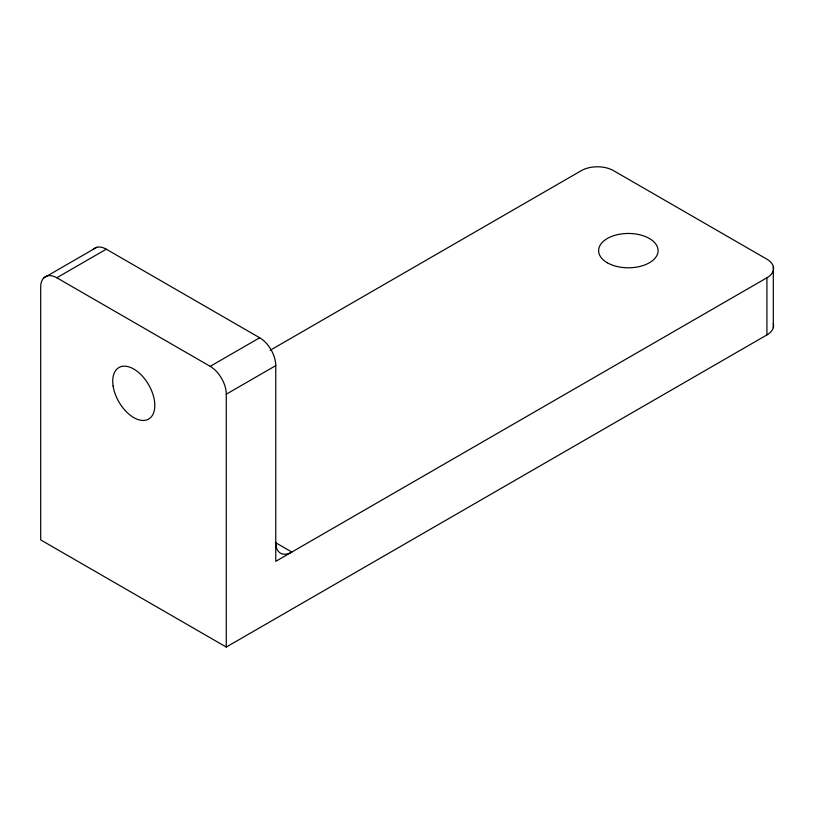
<?xml version="1.0" encoding="UTF-8"?>
<svg xmlns="http://www.w3.org/2000/svg" width="814" height="814" viewBox="0 0 814 814"><rect width="100%" height="100%" fill="white"/><g stroke="black" fill="none" stroke-linecap="round" stroke-linejoin="round"><path stroke-width="1.22" d="M43.773 277.91L96.815 247.283M773.3 323.575A22.741 13.136 0 0 1 766.92 334.92L226.272 647.049L40.7 539.916L40.7 287.057A22.741 13.136 60 0 1 56.787 277.767L106.268 249.196L259.676 337.769A22.741 13.136 60 0 1 275.763 365.628L275.763 561.334L766.92 277.778A22.741 13.136 0 0 0 766.92 259.198L613.512 170.635A22.741 13.136 0 0 0 581.338 170.635L270.126 350.315M56.787 277.767L210.195 366.341L259.676 337.769M226.272 647.049L226.272 394.2L275.763 365.628M275.376 542.541L291.85 552.055A22.741 13.136 -60 0 1 275.763 542.765M773.3 266.432L773.3 327.686M766.92 277.778L766.92 334.92M210.195 366.341A22.741 13.136 60 0 1 226.272 394.2M93.254 249.338A22.741 13.136 60 0 1 106.268 249.196M607.325 262.769A29.742 17.175 0 0 0 657.081 255.077A29.742 17.175 0 0 0 620.655 234.045A29.742 17.175 0 0 0 607.325 262.769M113.115 386.009A29.742 17.175 60 0 0 147.548 419.617A29.742 17.175 60 0 0 140.639 374.328A29.742 17.175 60 0 0 113.115 386.009"/></g></svg>
